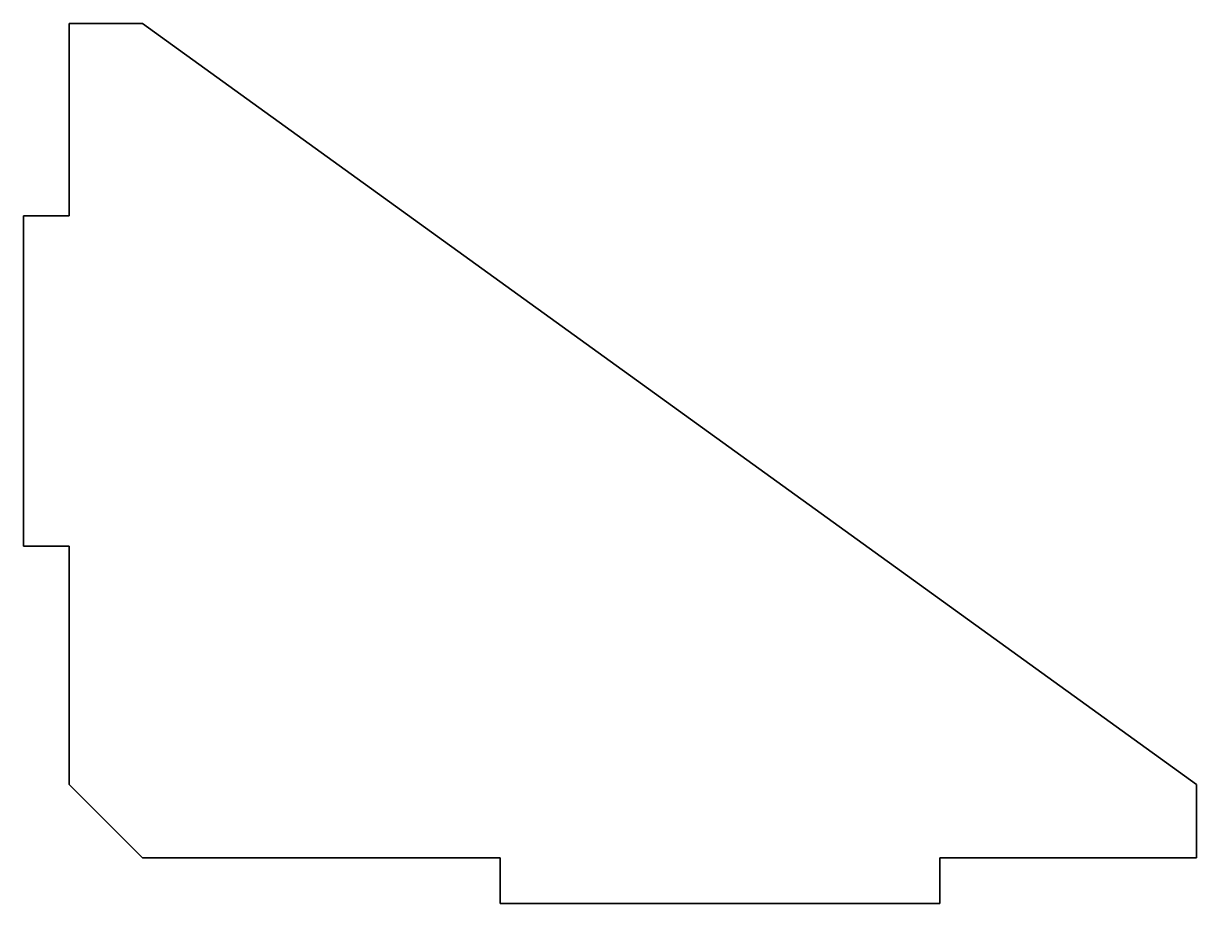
# Model space of a CAD drawing. Header units: millimetres. Extents: x 0 to 64, y 0 to 48.
import ezdxf

# ---------------------------------------------------------------- set-up
doc = ezdxf.new("R2010")
doc.units = ezdxf.units.MM
doc.layers.add('SIMUMAK Visible (ISO)', color=7, linetype='Continuous', lineweight=35)

# ---------------------------------------------------------------- blocks, each defined once
blk = doc.blocks.new('SIL-026-KRSP-03_Refuerzo union suelos_SIL-026-KRSP-03')
at = {"layer": 'SIMUMAK Visible (ISO)'}
for p, q in [((-29.5, 24), (-25.5, 24)), ((-29.5, 13.5), (-29.5, 24)), ((-25.5, 24), (32, -17.5)), ((-32, 13.5), (-29.5, 13.5)), ((-32, -4.5), (-32, 13.5)), ((-29.5, -4.5), (-32, -4.5)), ((-29.5, -17.5), (-29.5, -4.5)), ((-25.5, -21.5), (-29.5, -17.5)), ((32, -17.5), (32, -21.5)), ((-6, -21.5), (-25.5, -21.5)), ((-6, -24), (-6, -21.5)), ((18, -21.5), (18, -24)), ((32, -21.5), (18, -21.5)), ((18, -24), (-6, -24))]:
    blk.add_line(p, q, dxfattribs=at)

msp = doc.modelspace()

# ---------------------------------------------------------------- block references
msp.add_blockref('SIL-026-KRSP-03_Refuerzo union suelos_SIL-026-KRSP-03', (32, 24))

doc.saveas('drawing.dxf')
